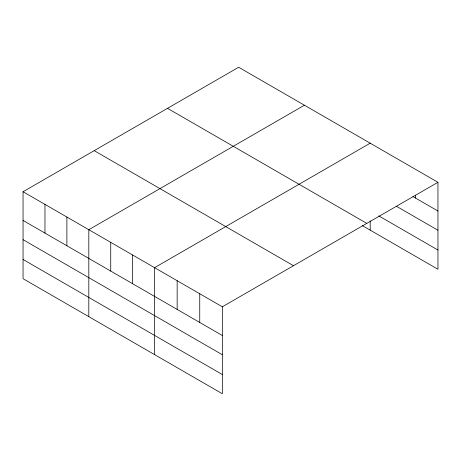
<?xml version="1.0" encoding="UTF-8"?>
<svg xmlns="http://www.w3.org/2000/svg" width="461" height="461" viewBox="0 0 461 461"><rect width="100%" height="100%" fill="white"/><g stroke="black" fill="none" stroke-linecap="round" stroke-linejoin="round"><path stroke-width="0.69" d="M23.05 191.736L222.335 306.79L222.335 393.746L23.05 278.692L23.05 191.736L238.665 67.254L437.95 182.308L437.95 269.264L362.277 225.573M304.427 105.217L88.812 229.705L88.812 316.661M370.195 143.187L154.579 267.674L154.579 354.63M222.335 306.79L437.95 182.308M412.923 196.57L437.95 211.023M396.443 206.274L437.95 230.241M378.74 215.857L437.95 250.041M167.51 108.329L366.795 223.389M94.205 150.655L293.49 265.715M23.05 220.45L222.335 335.504M23.05 239.668L222.335 354.728M23.05 259.474L222.335 374.528M415.367 195.112L415.367 197.982M370.195 220.888L370.195 230.143M199.746 293.755L199.746 322.47M177.162 280.714L177.162 309.429M132.659 255.019L132.659 283.734M110.732 242.359L110.732 271.074M66.891 217.05L66.891 245.765M44.971 204.396L44.971 233.105"/></g></svg>
